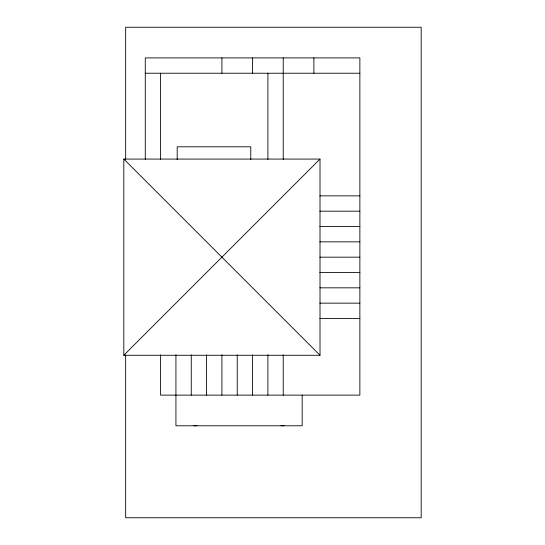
<?xml version="1.0" encoding="UTF-8"?>
<svg xmlns="http://www.w3.org/2000/svg" width="545" height="545" viewBox="0 0 545 545"><rect width="100%" height="100%" fill="white"/><g stroke="black" fill="none" stroke-linecap="round" stroke-linejoin="round"><path stroke-width="0.82" d="M123.817 355.272L320.017 159.072L320.017 355.272L123.817 355.272L123.817 159.072L320.017 159.072M145.277 73.234L359.87 73.234M319.847 195.859L359.87 195.859M319.847 211.188L359.87 211.188M319.847 226.516L359.87 226.516M319.847 241.844L359.87 241.844M319.847 257.172L359.87 257.172M319.847 272.5L359.87 272.5M319.847 287.828L359.87 287.828M319.847 303.156L359.87 303.156M319.847 318.484L359.87 318.484M123.817 159.072L320.017 355.272M313.886 57.906L313.886 73.234M302.175 395.125L302.175 425.781L175.933 425.781L175.933 354.809M283.23 57.906L283.23 159.412M283.23 354.809L283.23 395.125M267.902 73.234L267.902 159.412M267.902 354.809L267.902 395.125M252.573 57.906L252.573 73.234M252.573 354.809L252.573 395.125M250.768 159.719L250.768 146.809L177.193 146.809L177.193 159.719M237.245 354.809L237.245 395.125M221.917 57.906L221.917 73.234M221.917 354.809L221.917 395.125M206.589 354.809L206.589 395.125M191.261 354.809L191.261 395.125M160.605 73.234L160.605 159.297M160.605 354.809L160.605 395.125L359.87 395.125L359.87 57.906L145.277 57.906L145.277 159.297M125.657 159.242L125.657 27.25L421.183 27.25L421.183 517.75L125.657 517.75L125.657 355.102M196.97 425.7A15.328 15.328 0 0 1 193.836 425.7M284.122 425.7A15.328 15.328 0 0 1 280.988 425.7"/></g></svg>
